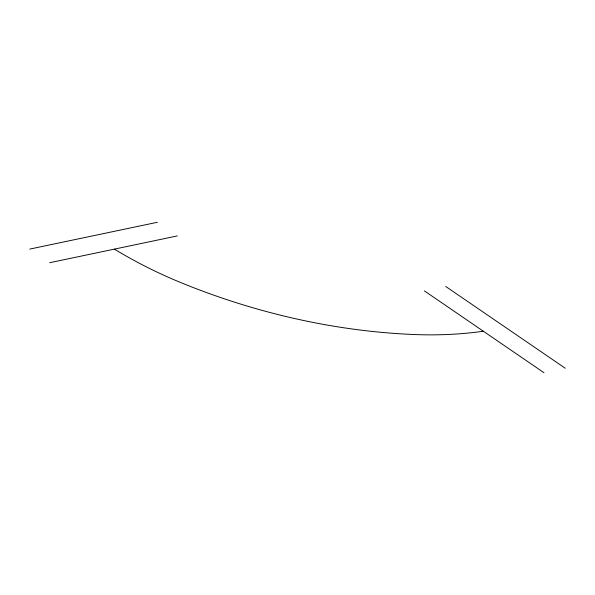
<?xml version="1.0" encoding="UTF-8"?>
<svg xmlns="http://www.w3.org/2000/svg" width="595" height="595" viewBox="0 0 595 595"><rect width="100%" height="100%" fill="white"/><g stroke="black" fill="none" stroke-linecap="round" stroke-linejoin="round"><path stroke-width="0.89" d="M29.75 249.089L157.348 222.292M49.675 262.722L177.273 235.925M445.7 286.448L565.25 368.245M424.428 290.918L543.986 372.708M483.348 331.229A345.159 248.286 21.9 0 1 414.47 334.531A521.443 375.095 21.9 0 1 180.56 282.484A345.159 248.286 21.9 0 1 114.389 249.126"/></g></svg>
